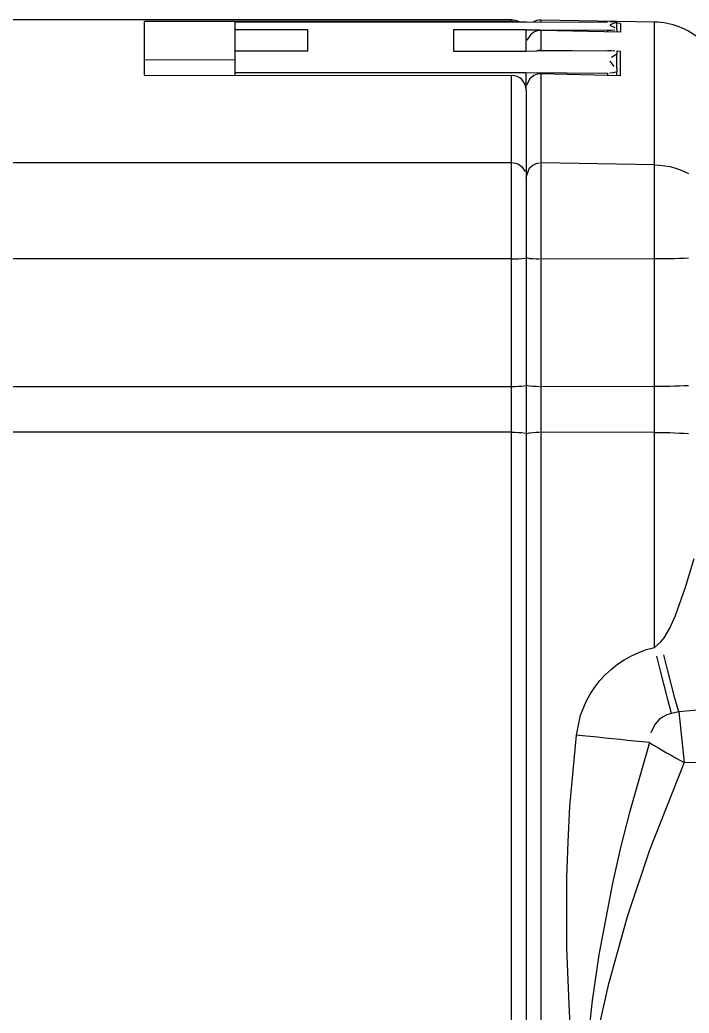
# Model space of a CAD drawing. Header units: millimetres. Extents: x 441156 to 441876, y 4514765 to 4515211.
# Drawn here: x 441594.363 to 441594.455, y 4515153.8957 to 4515154.0323 of the extents above; entities that cross this region are included whole.
import ezdxf

# ---------------------------------------------------------------- set-up
doc = ezdxf.new("R2010")
doc.units = ezdxf.units.MM
doc.layers.add('Collettore SL', color=7, linetype='Continuous')

msp = doc.modelspace()

# ---------------------------------------------------------------- linework, layer by layer
at = {"layer": 'Collettore SL', "color": 254, "linetype": 'Continuous'}
for p, q in [((441594.4305942032, 4515154.032345055), (441594.3487485769, 4515154.032345055)), ((441594.4305942032, 4515154.032118157), (441594.3800942032, 4515154.03211246)), ((441594.3800942032, 4515154.024744152), (441594.3800942032, 4515154.03211246)), ((441594.3925942032, 4515154.030961056), (441594.3925942032, 4515154.032045471)), ((441594.4325942032, 4515154.032045471), (441594.3925942032, 4515154.032045471)), ((441594.4305942032, 4515154.032118157), (441594.4305942032, 4515154.032345055)), ((441594.4325942032, 4515154.032042043), (441594.4437788044, 4515154.032059096)), ((441594.4325942032, 4515154.032045471), (441594.4325942032, 4515154.032042043)), ((441594.434629108, 4515154.032309536), (441594.434629108, 4515154.032045183)), ((441594.4502687273, 4515154.032036545), (441594.434629108, 4515154.032309536)), ((441594.4450942032, 4515154.03191664), (441594.4450942032, 4515154.032022181)), ((441594.4450942032, 4515154.031209905), (441594.4450942032, 4515154.03191664)), ((441594.4455942032, 4515154.031864951), (441594.4450942032, 4515154.03187295)), ((441594.4455942032, 4515154.031864951), (441594.4455942032, 4515154.030643062)), ((441594.4502687273, 4515154.012409143), (441594.4502687273, 4515154.032036545)), ((441594.4025942032, 4515154.030961056), (441594.3925942032, 4515154.030961056)), ((441594.3925942032, 4515154.02808372), (441594.3925942032, 4515154.030961056)), ((441594.4025942032, 4515154.02808372), (441594.4025942032, 4515154.030961056)), ((441594.4325942032, 4515154.030976753), (441594.4225942032, 4515154.030976753)), ((441594.4225942032, 4515154.030976753), (441594.4225942032, 4515154.028056056)), ((441594.4325942032, 4515154.030976753), (441594.4345686901, 4515154.030970234)), ((441594.4325942032, 4515154.028825383), (441594.4325942032, 4515154.030976753)), ((441594.4345686901, 4515154.030970234), (441594.4437788044, 4515154.030939622)), ((441594.434629108, 4515154.030871111), (441594.434629108, 4515154.028143277)), ((441594.4455942032, 4515154.030643062), (441594.434629108, 4515154.030871111)), ((441594.4437787833, 4515154.03068085), (441594.4437788044, 4515154.030939622)), ((441594.4450942032, 4515154.031018099), (441594.4450942032, 4515154.031209905)), ((441594.4450942032, 4515154.031018099), (441594.4450942032, 4515154.03065347)), ((441594.3925942032, 4515154.02808372), (441594.4025942032, 4515154.02808372)), ((441594.3925942032, 4515154.025087884), (441594.3925942032, 4515154.02808372)), ((441594.4225942032, 4515154.028056056), (441594.4325942032, 4515154.028056056)), ((441594.4325942032, 4515154.02881678), (441594.4325942032, 4515154.028825383)), ((441594.4325942032, 4515154.028056056), (441594.4325942032, 4515154.02881678)), ((441594.4325942032, 4515154.028056056), (441594.4340548226, 4515154.028064579)), ((441594.4340548226, 4515154.028064579), (441594.4437788044, 4515154.0281211)), ((441594.4389421231, 4515154.028093033), (441594.434629108, 4515154.028143277)), ((441594.4455942032, 4515154.028015397), (441594.4450419588, 4515154.02802185)), ((441594.4450942032, 4515154.027981985), (441594.4450942032, 4515154.027613163)), ((441594.4450942032, 4515154.025655396), (441594.4450942032, 4515154.027613163)), ((441594.4455942032, 4515154.02463463), (441594.4455942032, 4515154.028015397)), ((441594.3800942032, 4515154.026856112), (441594.3925942032, 4515154.026872911)), ((441594.3925942032, 4515154.024736062), (441594.3925942032, 4515154.025087884)), ((441594.3925942032, 4515154.025087884), (441594.4325942032, 4515154.025087884)), ((441594.4325942032, 4515154.025104755), (441594.4437788044, 4515154.025019633)), ((441594.4325942032, 4515154.025087884), (441594.4325942032, 4515154.025104755)), ((441594.4325942032, 4515154.02277496), (441594.4325942032, 4515154.025087884)), ((441594.434629108, 4515154.024909967), (441594.434629108, 4515154.012674364)), ((441594.4455942032, 4515154.02463463), (441594.434629108, 4515154.024909967)), ((441594.4437788044, 4515154.025019633), (441594.4437787833, 4515154.02468025)), ((441594.4450942032, 4515154.025655396), (441594.4450942032, 4515154.025200308)), ((441594.4450942032, 4515154.024647196), (441594.4450942032, 4515154.025200308)), ((441594.3800942032, 4515154.024744152), (441594.4305942032, 4515154.024711439)), ((441594.4305942032, 4515154.012708873), (441594.4305942032, 4515154.024711439)), ((441594.4325942032, 4515154.022713952), (441594.4325942032, 4515154.02277496)), ((441594.4325942032, 4515154.022713952), (441594.4325942032, 4515154.01076579)), ((441594.2975942032, 4515154.012708873), (441594.4305942032, 4515154.012708873)), ((441594.4305942032, 4515153.999475154), (441594.4305942032, 4515154.012708873)), ((441594.434629108, 4515154.012674364), (441594.434629108, 4515153.99947825)), ((441594.4502687273, 4515154.012409143), (441594.434629108, 4515154.012674364)), ((441594.4502687273, 4515153.999502042), (441594.4502687273, 4515154.012409143)), ((441594.4325942032, 4515154.01076579), (441594.4325942032, 4515153.999649466)), ((441594.4305942032, 4515153.999475154), (441594.2975942032, 4515153.999475154)), ((441594.4305942032, 4515153.981930709), (441594.4305942032, 4515153.999475154)), ((441594.4325942032, 4515153.999649466), (441594.4325942032, 4515153.98210502)), ((441594.434629108, 4515153.99947825), (441594.4502687273, 4515153.999502042)), ((441594.434629108, 4515153.99947825), (441594.434629108, 4515153.981933805)), ((441594.4502687273, 4515153.981957598), (441594.4502687273, 4515153.999502042)), ((441594.2975942032, 4515153.981930709), (441594.4305942032, 4515153.981930709)), ((441594.4305942032, 4515153.975638391), (441594.4305942032, 4515153.981930709)), ((441594.4325942032, 4515153.98210502), (441594.4325942032, 4515153.975393215)), ((441594.434629108, 4515153.981933805), (441594.4502687273, 4515153.981957598)), ((441594.434629108, 4515153.981933805), (441594.434629108, 4515153.975634038)), ((441594.4502687273, 4515153.975600571), (441594.4502687273, 4515153.981957598)), ((441594.4305942032, 4515153.975638391), (441594.2975942032, 4515153.975638391)), ((441594.4305942032, 4515153.795660889), (441594.4305942032, 4515153.975638391)), ((441594.434629108, 4515153.975634038), (441594.434629108, 4515153.795671298)), ((441594.4502687273, 4515153.975600571), (441594.434629108, 4515153.975634038)), ((441594.4325942032, 4515153.975393215), (441594.4325942032, 4515153.796247018)), ((441594.4502687273, 4515153.946028243), (441594.4502687273, 4515153.975600571)), ((441594.4502687273, 4515153.946028243), (441594.4511087099, 4515153.946790357)), ((441594.4535873975, 4515153.937153919), (441594.452573585, 4515153.936956838)), ((441594.4535873975, 4515153.937153919), (441594.454325633, 4515153.930188422)), ((441594.5751814652, 4515153.929501804), (441594.454325633, 4515153.930188422))]:
    msp.add_line(p, q, dxfattribs=at)
for points in [[(441594.4450942032, 4515154.032022181, 0), (441594.4450898677, 4515154.032025341, 0), (441594.4450769207, 4515154.032028463, 0), (441594.4450546699, 4515154.032031615, 0), (441594.4450235561, 4515154.032034683, 0), (441594.4449850128, 4515154.032037564, 0), (441594.4449385753, 4515154.032040326, 0), (441594.4448828518, 4515154.032043027, 0), (441594.4448195105, 4515154.032045566, 0), (441594.4447511263, 4515154.032047862, 0), (441594.4446764627, 4515154.032049975, 0), (441594.4445935859, 4515154.032051947, 0), (441594.4445052079, 4515154.0320537, 0), (441594.4444148064, 4515154.03205518, 0), (441594.444320458, 4515154.032056436, 0), (441594.4442199119, 4515154.032057486, 0), (441594.4441166114, 4515154.032058283, 0), (441594.4440338648, 4515154.03205873, 0), (441594.4439502557, 4515154.032059016, 0), (441594.4437788044, 4515154.032059096, 0)], [(441594.4450942032, 4515154.03191664, 0), (441594.4445595448, 4515154.031827248, 0), (441594.4442273614, 4515154.031727845, 0), (441594.4441001446, 4515154.031615451, 0), (441594.4440991783, 4515154.031605625, 0)], [(441594.4336465392, 4515154.030636813, 0), (441594.4336008079, 4515154.030611607, 0), (441594.4335557242, 4515154.030585065, 0), (441594.4335110117, 4515154.030557009, 0), (441594.4334671409, 4515154.030527726, 0), (441594.4333802178, 4515154.030464202, 0), (441594.4332970365, 4515154.030395893, 0), (441594.4332477613, 4515154.030351561, 0), (441594.4332003279, 4515154.030305879, 0), (441594.4331104323, 4515154.03021016, 0), (441594.4330265787, 4515154.030108097, 0), (441594.432950276, 4515154.030001778, 0), (441594.4329030468, 4515154.029927908, 0), (441594.4328594055, 4515154.029852808, 0), (441594.432782117, 4515154.029698324, 0), (441594.4327174881, 4515154.029537162, 0), (441594.4326665454, 4515154.029372417, 0), (441594.4326358038, 4515154.02923987, 0), (441594.4326135316, 4515154.029106029, 0), (441594.4325996322, 4515154.028970364, 0), (441594.4325942713, 4515154.028833985, 0), (441594.4325942032, 4515154.02881678, 0)], [(441594.4437788044, 4515154.030939622, 0), (441594.443882662, 4515154.030939551, 0), (441594.4439862543, 4515154.030940029, 0), (441594.4440918247, 4515154.030941092, 0), (441594.4441955871, 4515154.030942725, 0), (441594.4442939582, 4515154.030944847, 0), (441594.4443892281, 4515154.030947478, 0), (441594.4444833237, 4515154.030950699, 0), (441594.4445727537, 4515154.030954413, 0), (441594.4446545591, 4515154.030958469, 0), (441594.4447307775, 4515154.030962935, 0), (441594.4448028024, 4515154.030967924, 0), (441594.4448678309, 4515154.030973271, 0), (441594.4449238581, 4515154.030978777, 0), (441594.4449724407, 4515154.030984544, 0), (441594.4450142823, 4515154.030990709, 0), (441594.4450475828, 4515154.030997059, 0), (441594.4450677395, 4515154.031002198, 0), (441594.4450822722, 4515154.031007401, 0), (441594.4450912133, 4515154.031012742, 0), (441594.4450942032, 4515154.031018099, 0)], [(441594.4440991783, 4515154.031605625, 0), (441594.4441908363, 4515154.031493573, 0), (441594.4443259247, 4515154.031426047, 0), (441594.4445208308, 4515154.031356335, 0), (441594.4447775669, 4515154.031284026, 0), (441594.4450942032, 4515154.031209905, 0)], [(441594.4437788044, 4515154.0281211, 0), (441594.443882662, 4515154.028121223, 0), (441594.4439862543, 4515154.028120394, 0), (441594.4440918247, 4515154.028118549, 0), (441594.4441955871, 4515154.028115716, 0), (441594.4442939582, 4515154.02811203, 0), (441594.4443892281, 4515154.028107451, 0), (441594.4444833237, 4515154.028101839, 0), (441594.4445727537, 4515154.028095353, 0), (441594.4446545591, 4515154.028088255, 0), (441594.4447307775, 4515154.028080422, 0), (441594.4448028024, 4515154.028071648, 0), (441594.4448678309, 4515154.028062213, 0), (441594.4449238581, 4515154.028052471, 0), (441594.4449724407, 4515154.028042233, 0), (441594.4450142823, 4515154.028031252, 0), (441594.4450475828, 4515154.028019899, 0), (441594.4450677395, 4515154.02801068, 0), (441594.4450822722, 4515154.028001321, 0), (441594.4450912133, 4515154.027991681, 0), (441594.4450942032, 4515154.027981985, 0)], [(441594.4450942032, 4515154.027613163, 0), (441594.4446655778, 4515154.027393525, 0), (441594.4443560833, 4515154.027166052, 0), (441594.4441650551, 4515154.026927492, 0), (441594.444099214, 4515154.026682525, 0), (441594.4440991783, 4515154.026676622, 0)], [(441594.4440991783, 4515154.026676622, 0), (441594.4441585139, 4515154.026433247, 0), (441594.444341836, 4515154.026179674, 0), (441594.4446549728, 4515154.025918514, 0), (441594.4450942032, 4515154.025655396, 0)], [(441594.4450942032, 4515154.025200308, 0), (441594.4450899051, 4515154.025185403, 0), (441594.4450769207, 4515154.025170484, 0), (441594.4450547759, 4515154.025155438, 0), (441594.4450235561, 4515154.025140597, 0), (441594.4449851669, 4515154.02512668, 0), (441594.4449385753, 4515154.025113164, 0), (441594.4448830777, 4515154.025099971, 0), (441594.4448195105, 4515154.025087411, 0), (441594.4447513802, 4515154.025076081, 0), (441594.4446764627, 4515154.025065531, 0), (441594.4445939065, 4515154.025055718, 0), (441594.4445052079, 4515154.025046894, 0), (441594.4444151308, 4515154.025039469, 0), (441594.444320458, 4515154.025033109, 0), (441594.4442202901, 4515154.025027816, 0), (441594.4441166114, 4515154.025023758, 0), (441594.444034055, 4515154.025021495, 0), (441594.4439502557, 4515154.02502004, 0), (441594.4438647812, 4515154.025019407, 0), (441594.4437788044, 4515154.025019633, 0)], [(441594.4336465392, 4515154.024679525, 0), (441594.4336015434, 4515154.024654809, 0), (441594.4335572433, 4515154.024628679, 0), (441594.4335133538, 4515154.024600961, 0), (441594.4334703434, 4515154.024571957, 0), (441594.4333852355, 4515154.024508844, 0), (441594.4333039449, 4515154.024440821, 0), (441594.4332547539, 4515154.024395591, 0), (441594.433207471, 4515154.024348935, 0), (441594.4331180188, 4515154.024251077, 0), (441594.433034738, 4515154.024146703, 0), (441594.4329590198, 4515154.024037997, 0), (441594.4329103146, 4515154.023959402, 0), (441594.4328654157, 4515154.023879472, 0), (441594.4327861356, 4515154.023715019, 0), (441594.432720072, 4515154.023543517, 0), (441594.4326681194, 4515154.023368281, 0), (441594.4326366268, 4515154.023226449, 0), (441594.4326138607, 4515154.023083275, 0), (441594.4325996939, 4515154.022938232, 0), (441594.4325942662, 4515154.022792459, 0), (441594.4325942032, 4515154.02277496, 0)], [(441594.4305942032, 4515154.012708873, 0), (441594.4306640022, 4515154.01270769, 0), (441594.4307337162, 4515154.01270414, 0), (441594.4308032601, 4515154.012698228, 0), (441594.4308725494, 4515154.012689963, 0), (441594.4309414995, 4515154.012679353, 0), (441594.4310100266, 4515154.012666413, 0), (441594.431078047, 4515154.012651156, 0), (441594.4311454779, 4515154.012633601, 0), (441594.4312122372, 4515154.012613771, 0), (441594.4312782435, 4515154.012591691, 0), (441594.4313434164, 4515154.012567385, 0), (441594.4314076765, 4515154.012540885, 0), (441594.4314709455, 4515154.012512222, 0), (441594.4315331463, 4515154.012481431, 0), (441594.4315942032, 4515154.012448549, 0), (441594.4316540417, 4515154.012413618, 0), (441594.431712589, 4515154.012376679, 0), (441594.4317697737, 4515154.012337777, 0), (441594.4318255262, 4515154.012296961, 0), (441594.4318797784, 4515154.012254278, 0), (441594.4319324644, 4515154.012209782, 0), (441594.4319835199, 4515154.012163527, 0), (441594.4320328828, 4515154.012115569, 0), (441594.4320804928, 4515154.012065967, 0), (441594.4321262921, 4515154.012014779, 0), (441594.4321702247, 4515154.011962071, 0), (441594.4322122372, 4515154.011907905, 0), (441594.4322522783, 4515154.011852348, 0), (441594.4322902994, 4515154.011795467, 0), (441594.432326254, 4515154.011737332, 0), (441594.4323600984, 4515154.011678012, 0), (441594.4323917913, 4515154.011617581, 0), (441594.4324212941, 4515154.011556113, 0), (441594.4324485709, 4515154.011493682, 0), (441594.4324735884, 4515154.011430363, 0), (441594.4324963162, 4515154.011366235, 0), (441594.4325167266, 4515154.011301376, 0), (441594.4325347947, 4515154.011235864, 0), (441594.4325504984, 4515154.011169779, 0), (441594.4325638187, 4515154.011103203, 0), (441594.4325747393, 4515154.011036214, 0), (441594.432583247, 4515154.010968897, 0), (441594.4325893313, 4515154.010901332, 0), (441594.4325929849, 4515154.010833602, 0), (441594.4325942032, 4515154.01076579, 0)], [(441594.4325942032, 4515154.010731577, 0), (441594.4325954216, 4515154.010799389, 0), (441594.4325990751, 4515154.01086712, 0), (441594.4326051594, 4515154.010934684, 0), (441594.432613667, 4515154.011002002, 0), (441594.4326245877, 4515154.01106899, 0), (441594.432637908, 4515154.011135567, 0), (441594.4326536118, 4515154.011201652, 0), (441594.4326716798, 4515154.011267164, 0), (441594.4326920902, 4515154.011332023, 0), (441594.432714818, 4515154.011396151, 0), (441594.4327398355, 4515154.011459469, 0), (441594.4327671123, 4515154.0115219, 0), (441594.4327966151, 4515154.011583369, 0), (441594.432828308, 4515154.0116438, 0), (441594.4328621524, 4515154.011703119, 0), (441594.432898107, 4515154.011761255, 0), (441594.4329361281, 4515154.011818135, 0), (441594.4329761692, 4515154.011873693, 0), (441594.4330181817, 4515154.011927859, 0), (441594.4330621143, 4515154.011980567, 0), (441594.4331079135, 4515154.012031754, 0), (441594.4331555236, 4515154.012081357, 0), (441594.4332048864, 4515154.012129314, 0), (441594.433255942, 4515154.012175569, 0), (441594.433308628, 4515154.012220065, 0), (441594.4333628803, 4515154.012262748, 0), (441594.4334186327, 4515154.012303565, 0), (441594.4334758174, 4515154.012342466, 0), (441594.4335343647, 4515154.012379405, 0), (441594.4335942032, 4515154.012414337, 0), (441594.4336552601, 4515154.012447218, 0), (441594.4337174609, 4515154.012478009, 0), (441594.4337807299, 4515154.012506672, 0), (441594.43384499, 4515154.012533173, 0), (441594.4339101629, 4515154.012557479, 0), (441594.4339761692, 4515154.012579559, 0), (441594.4340429285, 4515154.012599389, 0), (441594.4341103594, 4515154.012616943, 0), (441594.4341783798, 4515154.0126322, 0), (441594.4342469068, 4515154.012645141, 0), (441594.434315857, 4515154.012655751, 0), (441594.4343851462, 4515154.012664016, 0), (441594.4344546903, 4515154.012669927, 0), (441594.4345244042, 4515154.012673477, 0), (441594.4345942032, 4515154.01267466, 0), (441594.434629108, 4515154.012674364, 0)], [(441594.4502687273, 4515154.012409143, 0), (441594.4506175627, 4515154.012397308, 0), (441594.4509657606, 4515154.012373652, 0), (441594.4513128966, 4515154.012338205, 0), (441594.4516585479, 4515154.01229101, 0), (441594.4520022931, 4515154.012232123, 0), (441594.4523437137, 4515154.012161617, 0), (441594.4526823937, 4515154.012079578, 0), (441594.4530179203, 4515154.011986105, 0), (441594.4533498847, 4515154.011881312, 0), (441594.4536778827, 4515154.011765329, 0), (441594.4540015145, 4515154.011638294, 0), (441594.4543203858, 4515154.011500363, 0), (441594.4546341082, 4515154.011351706, 0), (441594.4549422994, 4515154.011192501, 0), (441594.455244584, 4515154.011022943, 0)], [(441594.4305942032, 4515153.999475154, 0), (441594.4306640022, 4515153.99947526, 0), (441594.4307337162, 4515153.999475579, 0), (441594.4308032601, 4515153.99947611, 0), (441594.4308725494, 4515153.999476851, 0), (441594.4309414995, 4515153.999477803, 0), (441594.4310100266, 4515153.999478963, 0), (441594.431078047, 4515153.999480332, 0), (441594.4311454779, 4515153.999481907, 0), (441594.4312122372, 4515153.999483686, 0), (441594.4312782435, 4515153.999485667, 0), (441594.4313434164, 4515153.999487847, 0), (441594.4314076765, 4515153.999490225, 0), (441594.4314709455, 4515153.999492796, 0), (441594.4315331463, 4515153.999495558, 0), (441594.4315942032, 4515153.999498508, 0), (441594.4316540417, 4515153.999501641, 0), (441594.431712589, 4515153.999504955, 0), (441594.4317697737, 4515153.999508445, 0), (441594.4318255262, 4515153.999512106, 0), (441594.4318797784, 4515153.999515936, 0), (441594.4319324644, 4515153.999519927, 0), (441594.4319835199, 4515153.999524076, 0), (441594.4320328828, 4515153.999528379, 0), (441594.4320804928, 4515153.999532829, 0), (441594.4321262921, 4515153.99953742, 0), (441594.4321702247, 4515153.999542149, 0), (441594.4322122372, 4515153.999547008, 0), (441594.4322522783, 4515153.999551992, 0), (441594.4322902994, 4515153.999557095, 0), (441594.432326254, 4515153.99956231, 0), (441594.4323600984, 4515153.999567632, 0), (441594.4323917913, 4515153.999573053, 0), (441594.4324212941, 4515153.999578567, 0), (441594.4324485709, 4515153.999584167, 0), (441594.4324735884, 4515153.999589847, 0), (441594.4324963162, 4515153.9995956, 0), (441594.4325167266, 4515153.999601419, 0), (441594.4325347947, 4515153.999607296, 0), (441594.4325504984, 4515153.999613225, 0), (441594.4325638187, 4515153.999619197, 0), (441594.4325747393, 4515153.999625206, 0), (441594.432583247, 4515153.999631246, 0), (441594.4325893313, 4515153.999637307, 0), (441594.4325929849, 4515153.999643383, 0), (441594.4325942032, 4515153.999649466, 0)], [(441594.4325942032, 4515153.999652535, 0), (441594.4325954216, 4515153.999646451, 0), (441594.4325990751, 4515153.999640375, 0), (441594.4326051594, 4515153.999634314, 0), (441594.432613667, 4515153.999628276, 0), (441594.4326245877, 4515153.999622266, 0), (441594.432637908, 4515153.999616293, 0), (441594.4326536118, 4515153.999610365, 0), (441594.4326716798, 4515153.999604488, 0), (441594.4326920902, 4515153.99959867, 0), (441594.432714818, 4515153.999592917, 0), (441594.4327398355, 4515153.999587237, 0), (441594.4327671123, 4515153.999581636, 0), (441594.4327966151, 4515153.999576122, 0), (441594.432828308, 4515153.9995707, 0), (441594.4328621524, 4515153.99956538, 0), (441594.432898107, 4515153.999560164, 0), (441594.4329361281, 4515153.999555062, 0), (441594.4329761692, 4515153.999550077, 0), (441594.4330181817, 4515153.999545218, 0), (441594.4330621143, 4515153.99954049, 0), (441594.4331079135, 4515153.999535898, 0), (441594.4331555236, 4515153.999531448, 0), (441594.4332048864, 4515153.999527146, 0), (441594.433255942, 4515153.999522996, 0), (441594.433308628, 4515153.999519004, 0), (441594.4333628803, 4515153.999515176, 0), (441594.4334186327, 4515153.999511514, 0), (441594.4334758174, 4515153.999508024, 0), (441594.4335343647, 4515153.999504711, 0), (441594.4335942032, 4515153.999501577, 0), (441594.4336552601, 4515153.999498627, 0), (441594.4337174609, 4515153.999495865, 0), (441594.4337807299, 4515153.999493293, 0), (441594.43384499, 4515153.999490916, 0), (441594.4339101629, 4515153.999488736, 0), (441594.4339761692, 4515153.999486755, 0), (441594.4340429285, 4515153.999484976, 0), (441594.4341103594, 4515153.999483401, 0), (441594.4341783798, 4515153.999482033, 0), (441594.4342469068, 4515153.999480871, 0), (441594.434315857, 4515153.99947992, 0), (441594.4343851462, 4515153.999479178, 0), (441594.4344546903, 4515153.999478648, 0), (441594.4345244042, 4515153.99947833, 0), (441594.4345942032, 4515153.999478224, 0), (441594.434629108, 4515153.99947825, 0)], [(441594.4502687273, 4515153.999502042, 0), (441594.4506175627, 4515153.999503104, 0), (441594.4509657606, 4515153.999505227, 0), (441594.4513128966, 4515153.999508406, 0), (441594.4516585479, 4515153.999512641, 0), (441594.4520022931, 4515153.999517923, 0), (441594.4523437137, 4515153.999524248, 0), (441594.4526823937, 4515153.999531608, 0), (441594.4530179203, 4515153.999539993, 0), (441594.4533498847, 4515153.999549394, 0), (441594.4536778827, 4515153.999559798, 0), (441594.4540015145, 4515153.999571195, 0), (441594.4543203858, 4515153.999583568, 0), (441594.4546341082, 4515153.999596904, 0), (441594.4549422994, 4515153.999611186, 0), (441594.455244584, 4515153.999626397, 0)], [(441594.4305942032, 4515153.981930709, 0), (441594.4306640022, 4515153.981930816, 0), (441594.4307337162, 4515153.981931134, 0), (441594.4308032601, 4515153.981931664, 0), (441594.4308725494, 4515153.981932405, 0), (441594.4309414995, 4515153.981933357, 0), (441594.4310100266, 4515153.981934519, 0), (441594.431078047, 4515153.981935887, 0), (441594.4311454779, 4515153.981937462, 0), (441594.4312122372, 4515153.98193924, 0), (441594.4312782435, 4515153.981941221, 0), (441594.4313434164, 4515153.981943402, 0), (441594.4314076765, 4515153.981945779, 0), (441594.4314709455, 4515153.981948351, 0), (441594.4315331463, 4515153.981951113, 0), (441594.4315942032, 4515153.981954062, 0), (441594.4316540417, 4515153.981957196, 0), (441594.431712589, 4515153.98196051, 0), (441594.4317697737, 4515153.981964, 0), (441594.4318255262, 4515153.981967662, 0), (441594.4318797784, 4515153.98197149, 0), (441594.4319324644, 4515153.981975482, 0), (441594.4319835199, 4515153.981979632, 0), (441594.4320328828, 4515153.981983934, 0), (441594.4320804928, 4515153.981988383, 0), (441594.4321262921, 4515153.981992975, 0), (441594.4321702247, 4515153.981997704, 0), (441594.4322122372, 4515153.982002563, 0), (441594.4322522783, 4515153.982007547, 0), (441594.4322902994, 4515153.98201265, 0), (441594.432326254, 4515153.982017864, 0), (441594.4323600984, 4515153.982023186, 0), (441594.4323917913, 4515153.982028607, 0), (441594.4324212941, 4515153.982034122, 0), (441594.4324485709, 4515153.982039723, 0), (441594.4324735884, 4515153.982045403, 0), (441594.4324963162, 4515153.982051156, 0), (441594.4325167266, 4515153.982056974, 0), (441594.4325347947, 4515153.982062851, 0), (441594.4325504984, 4515153.982068779, 0), (441594.4325638187, 4515153.982074752, 0), (441594.4325747393, 4515153.982080761, 0), (441594.432583247, 4515153.9820868, 0), (441594.4325893313, 4515153.982092861, 0), (441594.4325929849, 4515153.982098937, 0), (441594.4325942032, 4515153.98210502, 0)], [(441594.4325942032, 4515153.98210809, 0), (441594.4325954216, 4515153.982102007, 0), (441594.4325990751, 4515153.982095931, 0), (441594.4326051594, 4515153.98208987, 0), (441594.432613667, 4515153.98208383, 0), (441594.4326245877, 4515153.982077821, 0), (441594.432637908, 4515153.982071849, 0), (441594.4326536118, 4515153.98206592, 0), (441594.4326716798, 4515153.982060043, 0), (441594.4326920902, 4515153.982054224, 0), (441594.432714818, 4515153.982048471, 0), (441594.4327398355, 4515153.982042791, 0), (441594.4327671123, 4515153.982037191, 0), (441594.4327966151, 4515153.982031677, 0), (441594.432828308, 4515153.982026256, 0), (441594.4328621524, 4515153.982020934, 0), (441594.432898107, 4515153.982015719, 0), (441594.4329361281, 4515153.982010616, 0), (441594.4329761692, 4515153.982005632, 0), (441594.4330181817, 4515153.982000773, 0), (441594.4330621143, 4515153.981996045, 0), (441594.4331079135, 4515153.981991452, 0), (441594.4331555236, 4515153.981987003, 0), (441594.4332048864, 4515153.981982701, 0), (441594.433255942, 4515153.981978551, 0), (441594.433308628, 4515153.98197456, 0), (441594.4333628803, 4515153.98197073, 0), (441594.4334186327, 4515153.981967069, 0), (441594.4334758174, 4515153.981963579, 0), (441594.4335343647, 4515153.981960265, 0), (441594.4335942032, 4515153.981957132, 0), (441594.4336552601, 4515153.981954182, 0), (441594.4337174609, 4515153.981951419, 0), (441594.4337807299, 4515153.981948848, 0), (441594.43384499, 4515153.981946471, 0), (441594.4339101629, 4515153.981944291, 0), (441594.4339761692, 4515153.98194231, 0), (441594.4340429285, 4515153.981940531, 0), (441594.4341103594, 4515153.981938956, 0), (441594.4341783798, 4515153.981937587, 0), (441594.4342469068, 4515153.981936427, 0), (441594.434315857, 4515153.981935475, 0), (441594.4343851462, 4515153.981934733, 0), (441594.4344546903, 4515153.981934203, 0), (441594.4345244042, 4515153.981933884, 0), (441594.4345942032, 4515153.981933778, 0), (441594.434629108, 4515153.981933805, 0)], [(441594.4502687273, 4515153.981957598, 0), (441594.4506175627, 4515153.981958659, 0), (441594.4509657606, 4515153.981960781, 0), (441594.4513128966, 4515153.981963961, 0), (441594.4516585479, 4515153.981968195, 0), (441594.4520022931, 4515153.981973478, 0), (441594.4523437137, 4515153.981979803, 0), (441594.4526823937, 4515153.981987162, 0), (441594.4530179203, 4515153.981995548, 0), (441594.4533498847, 4515153.982004949, 0), (441594.4536778827, 4515153.982015354, 0), (441594.4540015145, 4515153.982026749, 0), (441594.4543203858, 4515153.982039123, 0), (441594.4546341082, 4515153.982052458, 0), (441594.4549422994, 4515153.982066741, 0), (441594.455244584, 4515153.982081952, 0)], [(441594.4305942032, 4515153.975638391, 0), (441594.4306640022, 4515153.975638242, 0), (441594.4307337162, 4515153.975637794, 0), (441594.4308032601, 4515153.975637048, 0), (441594.4308725494, 4515153.975636005, 0), (441594.4309414995, 4515153.975634666, 0), (441594.4310100266, 4515153.975633034, 0), (441594.431078047, 4515153.975631109, 0), (441594.4311454779, 4515153.975628894, 0), (441594.4312122372, 4515153.975626391, 0), (441594.4312782435, 4515153.975623606, 0), (441594.4313434164, 4515153.975620539, 0), (441594.4314076765, 4515153.975617195, 0), (441594.4314709455, 4515153.975613578, 0), (441594.4315331463, 4515153.975609693, 0), (441594.4315942032, 4515153.975605544, 0), (441594.4316540417, 4515153.975601137, 0), (441594.431712589, 4515153.975596475, 0), (441594.4317697737, 4515153.975591566, 0), (441594.4318255262, 4515153.975586416, 0), (441594.4318797784, 4515153.975581031, 0), (441594.4319324644, 4515153.975575416, 0), (441594.4319835199, 4515153.97556958, 0), (441594.4320328828, 4515153.975563529, 0), (441594.4320804928, 4515153.97555727, 0), (441594.4321262921, 4515153.975550812, 0), (441594.4321702247, 4515153.97554416, 0), (441594.4322122372, 4515153.975537326, 0), (441594.4322522783, 4515153.975530316, 0), (441594.4322902994, 4515153.975523138, 0), (441594.432326254, 4515153.975515803, 0), (441594.4323600984, 4515153.975508318, 0), (441594.4323917913, 4515153.975500694, 0), (441594.4324212941, 4515153.975492937, 0), (441594.4324485709, 4515153.975485059, 0), (441594.4324735884, 4515153.975477071, 0), (441594.4324963162, 4515153.975468978, 0), (441594.4325167266, 4515153.975460795, 0), (441594.4325347947, 4515153.975452528, 0), (441594.4325504984, 4515153.97544419, 0), (441594.4325638187, 4515153.97543579, 0), (441594.4325747393, 4515153.975427337, 0), (441594.432583247, 4515153.975418843, 0), (441594.4325893313, 4515153.975410318, 0), (441594.4325929849, 4515153.975401771, 0), (441594.4325942032, 4515153.975393215, 0)], [(441594.4325942032, 4515153.975388899, 0), (441594.4325954216, 4515153.975397455, 0), (441594.4325990751, 4515153.975406, 0), (441594.4326051594, 4515153.975414526, 0), (441594.432613667, 4515153.97542302, 0), (441594.4326245877, 4515153.975431473, 0), (441594.432637908, 4515153.975439874, 0), (441594.4326536118, 4515153.975448212, 0), (441594.4326716798, 4515153.975456478, 0), (441594.4326920902, 4515153.975464662, 0), (441594.432714818, 4515153.975472753, 0), (441594.4327398355, 4515153.975480743, 0), (441594.4327671123, 4515153.97548862, 0), (441594.4327966151, 4515153.975496376, 0), (441594.432828308, 4515153.975504002, 0), (441594.4328621524, 4515153.975511487, 0), (441594.432898107, 4515153.975518822, 0), (441594.4329361281, 4515153.975525999, 0), (441594.4329761692, 4515153.97553301, 0), (441594.4330181817, 4515153.975539844, 0), (441594.4330621143, 4515153.975546494, 0), (441594.4331079135, 4515153.975552953, 0), (441594.4331555236, 4515153.975559212, 0), (441594.4332048864, 4515153.975565263, 0), (441594.433255942, 4515153.9755711, 0), (441594.433308628, 4515153.975576714, 0), (441594.4333628803, 4515153.9755821, 0), (441594.4334186327, 4515153.97558725, 0), (441594.4334758174, 4515153.975592159, 0), (441594.4335343647, 4515153.975596819, 0), (441594.4335942032, 4515153.975601227, 0), (441594.4336552601, 4515153.975605376, 0), (441594.4337174609, 4515153.975609262, 0), (441594.4337807299, 4515153.975612878, 0), (441594.43384499, 4515153.975616221, 0), (441594.4339101629, 4515153.975619288, 0), (441594.4339761692, 4515153.975622075, 0), (441594.4340429285, 4515153.975624577, 0), (441594.4341103594, 4515153.975626792, 0), (441594.4341783798, 4515153.975628717, 0), (441594.4342469068, 4515153.975630349, 0), (441594.434315857, 4515153.975631689, 0), (441594.4343851462, 4515153.975632732, 0), (441594.4344546903, 4515153.975633477, 0), (441594.4345244042, 4515153.975633925, 0), (441594.4345942032, 4515153.975634075, 0), (441594.434629108, 4515153.975634038, 0)], [(441594.4502687273, 4515153.975600571, 0), (441594.4506175627, 4515153.975599078, 0), (441594.4509657606, 4515153.975596094, 0), (441594.4513128966, 4515153.97559162, 0), (441594.4516585479, 4515153.975585666, 0), (441594.4520022931, 4515153.975578235, 0), (441594.4523437137, 4515153.975569339, 0), (441594.4526823937, 4515153.975558988, 0), (441594.4530179203, 4515153.975547194, 0), (441594.4533498847, 4515153.975533971, 0), (441594.4536778827, 4515153.975519336, 0), (441594.4540015145, 4515153.975503307, 0), (441594.4543203858, 4515153.975485903, 0), (441594.4546341082, 4515153.975467145, 0), (441594.4549422994, 4515153.975447057, 0), (441594.455244584, 4515153.975425662, 0)], [(441594.4511087099, 4515153.946790357, 0), (441594.4512409072, 4515153.946916704, 0), (441594.4513647083, 4515153.947051166, 0), (441594.4515945947, 4515153.947340608, 0), (441594.4518059216, 4515153.947650336, 0), (441594.4519899699, 4515153.947952294, 0), (441594.4523673566, 4515153.948658284, 0), (441594.4527727462, 4515153.949533663, 0), (441594.453142719, 4515153.950424873, 0), (441594.4545151366, 4515153.954324455, 0), (441594.4557103016, 4515153.958259686, 0)], [(441594.439517889, 4515153.93397456, 0), (441594.4396516834, 4515153.934887984, 0), (441594.4398442729, 4515153.93579075, 0), (441594.4401002496, 4515153.936694333, 0), (441594.440415833, 4515153.937578769, 0), (441594.4408690049, 4515153.938603319, 0), (441594.4414028627, 4515153.93958812, 0), (441594.4420322126, 4515153.940551353, 0), (441594.4427392007, 4515153.94145907, 0), (441594.4434792075, 4515153.942264625, 0), (441594.4442804424, 4515153.943009331, 0), (441594.445161047, 4515153.94370521, 0), (441594.4460948948, 4515153.944327959, 0), (441594.4470704315, 4515153.944870806, 0), (441594.4480860936, 4515153.945334545, 0), (441594.4491633642, 4515153.945725348, 0), (441594.4502687273, 4515153.946028243, 0)], [(441594.452573585, 4515153.936956838, 0), (441594.4523270308, 4515153.937908679, 0), (441594.4520786068, 4515153.938872396, 0), (441594.4518286157, 4515153.939846813, 0), (441594.4515773619, 4515153.940830744, 0), (441594.4513251517, 4515153.941822989, 0), (441594.4510722923, 4515153.94282234, 0), (441594.4508190917, 4515153.943827579, 0), (441594.4505658585, 4515153.944837482, 0), (441594.4503129012, 4515153.945850817, 0), (441594.4502687273, 4515153.946028243, 0)], [(441594.4535873975, 4515153.937153919, 0), (441594.4533250002, 4515153.938101361, 0), (441594.4530636108, 4515153.939061424, 0), (441594.4528035478, 4515153.940032941, 0), (441594.4525451279, 4515153.941014729, 0), (441594.452288666, 4515153.942005588, 0), (441594.4520344746, 4515153.943004315, 0), (441594.4517828633, 4515153.94400969, 0), (441594.4515341387, 4515153.94502049, 0), (441594.4512886039, 4515153.946035483, 0), (441594.4511087099, 4515153.946790357, 0)], [(441594.4720350245, 4515153.941035293, 0), (441594.4669433571, 4515153.939640648, 0), (441594.461730272, 4515153.93839141, 0), (441594.4576988246, 4515153.937635767, 0), (441594.4556493646, 4515153.937353056, 0), (441594.4535873975, 4515153.937153919, 0)], [(441594.452573585, 4515153.936956838, 0), (441594.4523613434, 4515153.936907339, 0), (441594.452152555, 4515153.936844938, 0), (441594.4519460942, 4515153.936768961, 0), (441594.4517486102, 4515153.936682012, 0), (441594.451542615, 4515153.936575106, 0), (441594.4513441505, 4515153.936454876, 0), (441594.45110635, 4515153.936285523, 0), (441594.4508831347, 4515153.936097455, 0), (441594.4506703735, 4515153.935886415, 0), (441594.4504751965, 4515153.935659072, 0), (441594.4502960113, 4515153.935413703, 0), (441594.4501361116, 4515153.935155373, 0), (441594.4499927894, 4515153.934879599, 0), (441594.4498699145, 4515153.934594112, 0), (441594.4497582694, 4515153.934271101, 0), (441594.4496707167, 4515153.933940686, 0), (441594.4496056274, 4515153.933597741, 0), (441594.449564304, 4515153.933251043, 0), (441594.4495472475, 4515153.932953601, 0)], [(441594.439517889, 4515153.836171779, 0), (441594.4385786079, 4515153.84659312, 0), (441594.438170921, 4515153.857095403, 0), (441594.4381704758, 4515153.857128526, 0), (441594.4382829458, 4515153.867645573, 0), (441594.4388069193, 4515153.878529399, 0), (441594.4390005414, 4515153.884829018, 0), (441594.4388918257, 4515153.889355261, 0), (441594.4384972725, 4515153.896976691, 0), (441594.4382115691, 4515153.904613415, 0), (441594.438199579, 4515153.914380658, 0), (441594.4383588116, 4515153.919271637, 0), (441594.4386294826, 4515153.924142962, 0), (441594.439517889, 4515153.93397456, 0)], [(441594.4495472475, 4515153.932953601, 0), (441594.4485545984, 4515153.933050077, 0), (441594.4475515773, 4515153.933148644, 0), (441594.4465394063, 4515153.933249181, 0), (441594.4455193185, 4515153.933351565, 0), (441594.4444925569, 4515153.933455672, 0), (441594.4434603722, 4515153.933561375, 0), (441594.4424240221, 4515153.933668546, 0), (441594.4413847693, 4515153.933777054, 0), (441594.4403438799, 4515153.933886765, 0), (441594.439517889, 4515153.93397456, 0)], [(441594.4495472475, 4515153.932953601, 0), (441594.4468098034, 4515153.923342576, 0), (441594.445593636, 4515153.918491691, 0), (441594.4444875845, 4515153.913627584, 0), (441594.4426012656, 4515153.903743517, 0), (441594.4416757863, 4515153.897484814, 0), (441594.4413020638, 4515153.894341785, 0), (441594.4410029827, 4515153.891196306, 0), (441594.4407245505, 4515153.884827322, 0), (441594.4408263558, 4515153.881088355, 0), (441594.4410984099, 4515153.877358386, 0), (441594.4419818075, 4515153.869943819, 0), (441594.4431890857, 4515153.86258126, 0), (441594.4447330248, 4515153.854980129, 0), (441594.4469543784, 4515153.845895085, 0), (441594.4495472475, 4515153.836901373, 0)], [(441594.454325633, 4515153.930188422, 0), (441594.4495776371, 4515153.918160852, 0), (441594.4464834655, 4515153.90896487, 0), (441594.4438618347, 4515153.899599543, 0), (441594.442714764, 4515153.894500703, 0), (441594.4418691756, 4515153.889328297, 0), (441594.4416915574, 4515153.88751752, 0), (441594.4415978469, 4515153.885700861, 0), (441594.4415865551, 4515153.884826475, 0), (441594.4416819768, 4515153.882274617, 0), (441594.4419431521, 4515153.879733739, 0), (441594.442804813, 4515153.874710619, 0), (441594.4439402579, 4515153.869744952, 0), (441594.4453617568, 4515153.864459109, 0), (441594.449450224, 4515153.851868607, 0), (441594.454325633, 4515153.839503286, 0)]]:
    msp.add_polyline3d(points, dxfattribs=at)
for centre, radius, start, end in [((441594.4305942032, 4515154.030345055), 0.00199999999999978, 58.23429104370037, 90), ((441594.4305944715, 4515154.030114491), 0.00200365902640498, 74.7091142555316, 90.00767166316585), ((441594.4345942032, 4515154.03030984), 0.00199999999999978, 88.99999998853225, 119.902337219873), ((441594.4500942032, 4515154.022038068), 0.01000000000000001, 49.17672987800349, 88.99999998853225), ((441594.4345866041, 4515154.028869795), 0.002001662766413226, 88.7833363553853, 118.0132501736383), ((441594.4346065737, 4515154.026129244), 0.0020142312771676, 89.35896387483106, 105.9122304677869), ((441594.4345774457, 4515154.022916608), 0.001993846162252622, 88.51538380140002, 117.8362535726089), ((441594.4305963415, 4515154.022710867), 0.001998961840319335, 0.08846859398843167, 90.06123935433658), ((441594.5454253558, 4515154.093213098), 0.1867508564124543, 239.1092724970831, 240.8031304114573)]:
    msp.add_arc(centre, radius, start, end, dxfattribs=at)

doc.saveas('drawing.dxf')
